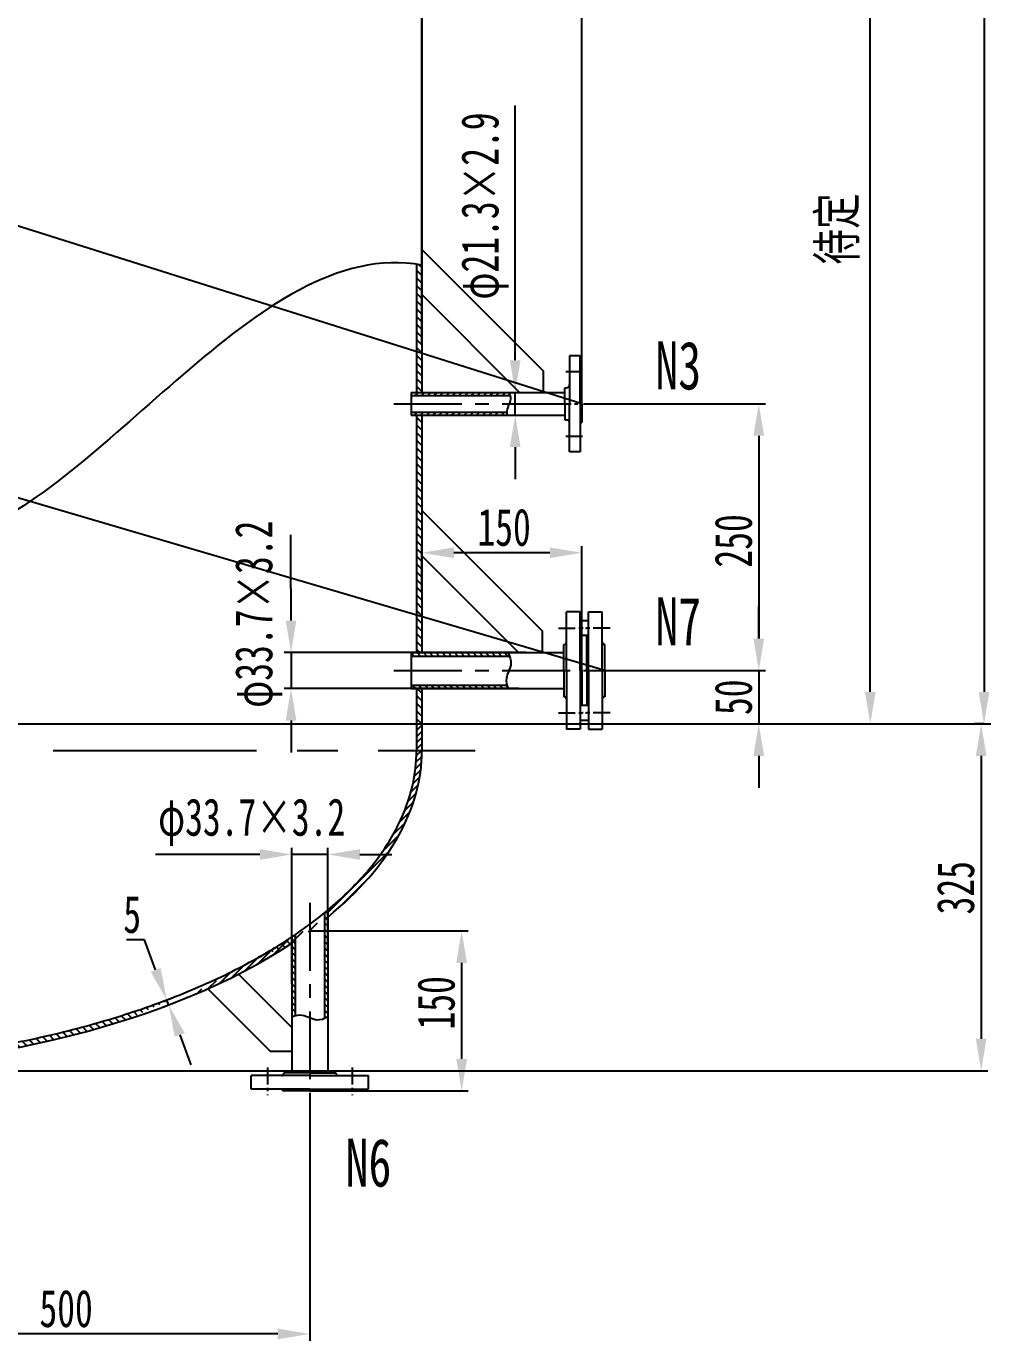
# Model space of a CAD drawing. Extents: x -71325 to -43928, y 2975 to 11014.
# Drawn here: x -49969 to -49065, y 4741 to 5973 of the extents above; entities that cross this region are included whole.
import ezdxf

# ---------------------------------------------------------------- set-up
doc = ezdxf.new("R2010")
doc.units = 0
doc.header["$MEASUREMENT"] = 0
doc.linetypes.add('CENTER', pattern=[50.8, 31.75, -6.35, 6.35, -6.35])
doc.layers.get('0').update_dxf_attribs({"linetype": 'CONTINUOUS'})
doc.layers.get('DEFPOINTS').update_dxf_attribs({"linetype": 'CONTINUOUS'})
doc.layers.add('LAYER1', color=3, linetype='CONTINUOUS')
doc.layers.add('LAYER2', color=1, linetype='CENTER')
doc.styles.get("Standard").update_dxf_attribs({"font": 'txt.shx', "width": 0.7})
doc.styles.add('STYLE1', font='SIMFANG.TTF', dxfattribs={"width": 0.7, "height": 35})
doc.dimstyles.get("Standard").update_dxf_attribs({"dimtxt": 0.18, "dimasz": 0.18, "dimexe": 0.18, "dimexo": 0.0625, "dimgap": 0.09, "dimtad": 0, "dimtih": 1, "dimtoh": 1, "dimdec": 4, "dimzin": 0, "dimdsep": 46, "dimtxsty": 'Standard', "dimcen": 0.09, "dimadec": 0, "dimazin": 0, "dimtfac": 1, "dimtdec": 4, "dimtofl": 0, "dimtmove": 0, "dimatfit": 3, "dimfxl": 0, "dimtolj": 1, "dimtzin": 0, "dimarcsym": 0})
pattern_1 = [(45, (-41674.4226, -1184.69), (-2.9168155, 2.9168155), [])]
pattern_2 = [(135, (-58732.5715, -1184.69), (2.9168155, 2.9168155), [])]

# ---------------------------------------------------------------- blocks, each defined once
blk = doc.blocks.new('*D32')
at = {"color": 0, "linetype": 'ByBlock'}
for p, q in [((-49548.5, 7321.4), (-49065.3, 7321.4)), ((-49071.6, 7291.4), (-49071.6, 5126.4)), ((-49598.5, 5096.4), (-49065.3, 5096.4))]:
    blk.add_line(p, q, dxfattribs=at)
for points in [[(-49076.6, 7291.4), (-49066.6, 7291.4), (-49071.6, 7321.4)], [(-49076.6, 5126.4), (-49066.6, 5126.4), (-49071.6, 5096.4)]]:
    blk.add_solid(points, dxfattribs=at)
at = {"layer": 'DEFPOINTS', "color": 0, "linetype": 'ByBlock'}
for p in [(-49548.5, 7321.4), (-49598.5, 5096.4), (-49071.6, 5096.4)]:
    blk.add_point(p, dxfattribs=at)
at = {"color": 0, "linetype": 'ByBlock', "insert": (-49095.3, 6260.5), "char_height": 35, "attachment_point": 5, "rotation": 90, "style": 'STYLE1'}
blk.add_mtext('\\A1;2225', dxfattribs=at)
blk = doc.blocks.new('*D33')
at = {"color": 0, "linetype": 'ByBlock'}
for p, q in [((-49282.7, 5176.4), (-49282.7, 5206.4)), ((-49434.1, 5146.4), (-49276.4, 5146.4)), ((-49282.7, 5146.4), (-49282.7, 5096.4)), ((-49434.1, 5096.4), (-49276.4, 5096.4)), ((-49282.7, 5066.4), (-49282.7, 5036.4))]:
    blk.add_line(p, q, dxfattribs=at)
for points in [[(-49287.7, 5176.4), (-49277.7, 5176.4), (-49282.7, 5146.4)], [(-49287.7, 5066.4), (-49277.7, 5066.4), (-49282.7, 5096.4)]]:
    blk.add_solid(points, dxfattribs=at)
at = {"layer": 'DEFPOINTS', "color": 0, "linetype": 'ByBlock'}
for p in [(-49434.1, 5146.4), (-49434.1, 5096.4), (-49282.7, 5096.4)]:
    blk.add_point(p, dxfattribs=at)
at = {"color": 0, "linetype": 'ByBlock', "insert": (-49306.4, 5121.4), "char_height": 35, "attachment_point": 5, "rotation": 90, "style": 'STYLE1'}
blk.add_mtext('\\A1;50', dxfattribs=at)
blk = doc.blocks.new('*D34')
at = {"color": 0, "linetype": 'ByBlock'}
for p, q in [((-49434.1, 5396.4), (-49276.4, 5396.4)), ((-49282.7, 5366.4), (-49282.7, 5176.4)), ((-49434.1, 5146.4), (-49276.4, 5146.4))]:
    blk.add_line(p, q, dxfattribs=at)
for points in [[(-49287.7, 5366.4), (-49277.7, 5366.4), (-49282.7, 5396.4)], [(-49287.7, 5176.4), (-49277.7, 5176.4), (-49282.7, 5146.4)]]:
    blk.add_solid(points, dxfattribs=at)
at = {"layer": 'DEFPOINTS', "color": 0, "linetype": 'ByBlock'}
for p in [(-49434.1, 5396.4), (-49434.1, 5146.4), (-49282.7, 5146.4)]:
    blk.add_point(p, dxfattribs=at)
at = {"color": 0, "linetype": 'ByBlock', "insert": (-49306.4, 5267.9), "char_height": 35, "attachment_point": 5, "rotation": 90, "style": 'STYLE1'}
blk.add_mtext('\\A1;250', dxfattribs=at)
blk = doc.blocks.new('*D35')
at = {"color": 0, "linetype": 'ByBlock'}
for p, q in [((-49493, 6072.6), (-49172, 6072.6)), ((-49178.2, 5126.4), (-49178.2, 6042.6)), ((-49598.5, 5096.4), (-49172, 5096.4))]:
    blk.add_line(p, q, dxfattribs=at)
for points in [[(-49183.2, 6042.6), (-49173.2, 6042.6), (-49178.2, 6072.6)], [(-49183.2, 5126.4), (-49173.2, 5126.4), (-49178.2, 5096.4)]]:
    blk.add_solid(points, dxfattribs=at)
at = {"layer": 'DEFPOINTS', "color": 0, "linetype": 'ByBlock'}
for p in [(-49493, 6072.6), (-49178.2, 6072.6), (-49598.5, 5096.4)]:
    blk.add_point(p, dxfattribs=at)
at = {"color": 0, "linetype": 'ByBlock', "insert": (-49207.6, 5560.2), "char_height": 35, "attachment_point": 5, "rotation": 90, "style": 'STYLE1'}
blk.add_mtext('\\A1;待定', dxfattribs=at)
blk = doc.blocks.new('*D36')
at = {"color": 0, "linetype": 'ByBlock'}
for p, q in [((-49511, 5659.6), (-49511, 5689.6)), ((-49555.2, 5629.6), (-49504.8, 5629.6)), ((-49511, 5608.3), (-49511, 5629.6)), ((-49511, 5608.3), (-49511, 5629.6)), ((-49558.9, 5608.3), (-49504.8, 5608.3)), ((-49511, 5578.3), (-49511, 5548.3))]:
    blk.add_line(p, q, dxfattribs=at)
for points in [[(-49516, 5659.6), (-49506, 5659.6), (-49511, 5629.6)], [(-49516, 5578.3), (-49506, 5578.3), (-49511, 5608.3)]]:
    blk.add_solid(points, dxfattribs=at)
at = {"layer": 'DEFPOINTS', "color": 0, "linetype": 'ByBlock'}
for p in [(-49555.2, 5629.6), (-49511, 5629.6), (-49558.9, 5608.3)]:
    blk.add_point(p, dxfattribs=at)
at = {"color": 0, "linetype": 'ByBlock', "insert": (-49539.4, 5804.2), "char_height": 35, "attachment_point": 5, "rotation": 90, "style": 'STYLE1'}
blk.add_mtext('\\A1;φ21.3×2.9', dxfattribs=at)
blk = doc.blocks.new('*D37')
at = {"color": 0, "linetype": 'ByBlock'}
for p, q in [((-49721.1, 5193.3), (-49721.1, 5223.3)), ((-49500.6, 5163.3), (-49727.4, 5163.3)), ((-49721.1, 5163.3), (-49721.1, 5129.6)), ((-49721.1, 5163.3), (-49721.1, 5129.6)), ((-49507.7, 5129.6), (-49727.4, 5129.6)), ((-49721.1, 5099.6), (-49721.1, 5069.6))]:
    blk.add_line(p, q, dxfattribs=at)
for points in [[(-49726.1, 5193.3), (-49716.1, 5193.3), (-49721.1, 5163.3)], [(-49726.1, 5099.6), (-49716.1, 5099.6), (-49721.1, 5129.6)]]:
    blk.add_solid(points, dxfattribs=at)
at = {"layer": 'DEFPOINTS', "color": 0, "linetype": 'ByBlock'}
for p in [(-49500.6, 5163.3), (-49721.1, 5129.6), (-49507.7, 5129.6)]:
    blk.add_point(p, dxfattribs=at)
at = {"color": 0, "linetype": 'ByBlock', "insert": (-49751.4, 5199.2), "char_height": 35, "attachment_point": 5, "rotation": 90, "style": 'STYLE1'}
blk.add_mtext('\\A1;φ33.7×3.2', dxfattribs=at)
blk = doc.blocks.new('*D42')
at = {"color": 0, "linetype": 'ByBlock'}
for p, q in [((-49703.5, 4902.5), (-49555, 4902.5)), ((-49561.2, 4872.5), (-49561.2, 4782.5)), ((-49703.5, 4752.5), (-49555, 4752.5))]:
    blk.add_line(p, q, dxfattribs=at)
for points in [[(-49566.2, 4872.5), (-49556.2, 4872.5), (-49561.2, 4902.5)], [(-49566.2, 4782.5), (-49556.2, 4782.5), (-49561.2, 4752.5)]]:
    blk.add_solid(points, dxfattribs=at)
at = {"layer": 'DEFPOINTS', "color": 0, "linetype": 'ByBlock'}
for p in [(-49703.5, 4902.5), (-49703.5, 4752.5), (-49561.2, 4752.5)]:
    blk.add_point(p, dxfattribs=at)
at = {"color": 0, "linetype": 'ByBlock', "insert": (-49585, 4835.1), "char_height": 35, "attachment_point": 5, "rotation": 90, "style": 'STYLE1'}
blk.add_mtext('\\A1;150', dxfattribs=at)
blk = doc.blocks.new('*D43')
at = {"color": 0, "linetype": 'ByBlock'}
for p, q in [((-49720.3, 4853), (-49720.3, 4980.4)), ((-49686.6, 4883.5), (-49686.6, 4980.4)), ((-49750.3, 4974.1), (-49780.3, 4974.1)), ((-49686.6, 4974.1), (-49720.3, 4974.1)), ((-49686.6, 4974.1), (-49720.3, 4974.1)), ((-49656.6, 4974.1), (-49626.6, 4974.1))]:
    blk.add_line(p, q, dxfattribs=at)
for points in [[(-49750.3, 4979.1), (-49750.3, 4969.1), (-49720.3, 4974.1)], [(-49656.6, 4979.1), (-49656.6, 4969.1), (-49686.6, 4974.1)]]:
    blk.add_solid(points, dxfattribs=at)
at = {"layer": 'DEFPOINTS', "color": 0, "linetype": 'ByBlock'}
for p in [(-49720.3, 4974.1), (-49686.6, 4883.5), (-49720.3, 4853)]:
    blk.add_point(p, dxfattribs=at)
at = {"color": 0, "linetype": 'ByBlock', "insert": (-49758, 5004.4), "char_height": 35, "attachment_point": 5, "style": 'STYLE1'}
blk.add_mtext('\\A1;φ33.7×3.2', dxfattribs=at)
blk = doc.blocks.new('*D45')
at = {"color": 0, "linetype": 'ByBlock'}
for p, q in [((-49703.5, 4738.1), (-49703.5, 4518.5)), ((-50203.5, 4549.5), (-50203.5, 4518.5)), ((-49733.5, 4524.8), (-50173.5, 4524.8))]:
    blk.add_line(p, q, dxfattribs=at)
for points in [[(-50173.5, 4529.8), (-50173.5, 4519.8), (-50203.5, 4524.8)], [(-49733.5, 4529.8), (-49733.5, 4519.8), (-49703.5, 4524.8)]]:
    blk.add_solid(points, dxfattribs=at)
at = {"layer": 'DEFPOINTS', "color": 0, "linetype": 'ByBlock'}
for p in [(-49703.5, 4738.1), (-50203.5, 4549.5), (-50203.5, 4524.8)]:
    blk.add_point(p, dxfattribs=at)
at = {"color": 0, "linetype": 'ByBlock', "insert": (-49931.9, 4548.5), "char_height": 35, "attachment_point": 5, "style": 'STYLE1'}
blk.add_mtext('\\A1;500', dxfattribs=at)
blk = doc.blocks.new('*D46')
at = {"color": 0, "linetype": 'ByBlock'}
for p, q in [((-49071.6, 5096.4), (-49080.6, 5096.4)), ((-49074.3, 5066.4), (-49074.3, 4801.4)), ((-50203.5, 4771.4), (-49068.1, 4771.4))]:
    blk.add_line(p, q, dxfattribs=at)
for points in [[(-49079.3, 5066.4), (-49069.3, 5066.4), (-49074.3, 5096.4)], [(-49079.3, 4801.4), (-49069.3, 4801.4), (-49074.3, 4771.4)]]:
    blk.add_solid(points, dxfattribs=at)
at = {"layer": 'DEFPOINTS', "color": 0, "linetype": 'ByBlock'}
for p in [(-49071.6, 5096.4), (-50203.5, 4771.4), (-49074.3, 4771.4)]:
    blk.add_point(p, dxfattribs=at)
at = {"color": 0, "linetype": 'ByBlock', "insert": (-49098.1, 4942.9), "char_height": 35, "attachment_point": 5, "rotation": 90, "style": 'STYLE1'}
blk.add_mtext('\\A1;325', dxfattribs=at)
blk = doc.blocks.new('*D49')
at = {"color": 0, "linetype": 'ByBlock'}
for p, q in [((-49598.5, 5674), (-49598.5, 5992.7)), ((-49478.5, 5986.5), (-49568.5, 5986.5)), ((-49448.5, 5618.9), (-49448.5, 5992.7))]:
    blk.add_line(p, q, dxfattribs=at)
for points in [[(-49568.5, 5991.5), (-49568.5, 5981.5), (-49598.5, 5986.5)], [(-49478.5, 5991.5), (-49478.5, 5981.5), (-49448.5, 5986.5)]]:
    blk.add_solid(points, dxfattribs=at)
at = {"layer": 'DEFPOINTS', "color": 0, "linetype": 'ByBlock'}
for p in [(-49598.5, 5986.5), (-49598.5, 5674), (-49448.5, 5618.9)]:
    blk.add_point(p, dxfattribs=at)
at = {"color": 0, "linetype": 'ByBlock', "insert": (-49522.2, 6010.2), "char_height": 35, "attachment_point": 5, "style": 'STYLE1'}
blk.add_mtext('\\A1;150', dxfattribs=at)
blk = doc.blocks.new('*D50')
at = {"color": 0, "linetype": 'ByBlock'}
for p, q in [((-49598.5, 5442), (-49598.5, 5485.5)), ((-49448.5, 5368.9), (-49448.5, 5485.5)), ((-49478.5, 5479.3), (-49568.5, 5479.3))]:
    blk.add_line(p, q, dxfattribs=at)
for points in [[(-49568.5, 5484.3), (-49568.5, 5474.3), (-49598.5, 5479.3)], [(-49478.5, 5484.3), (-49478.5, 5474.3), (-49448.5, 5479.3)]]:
    blk.add_solid(points, dxfattribs=at)
at = {"layer": 'DEFPOINTS', "color": 0, "linetype": 'ByBlock'}
for p in [(-49598.5, 5479.3), (-49598.5, 5442), (-49448.5, 5368.9)]:
    blk.add_point(p, dxfattribs=at)
at = {"color": 0, "linetype": 'ByBlock', "insert": (-49521.4, 5503), "char_height": 35, "attachment_point": 5, "style": 'STYLE1'}
blk.add_mtext('\\A1;150', dxfattribs=at)
blk = doc.blocks.new('*D58')
at = {"color": 0, "linetype": 'ByBlock'}
for p, q in [((-49858.4, 5116.6), (-49875.4, 5116.6)), ((-49848, 5088.5), (-49858.4, 5116.6)), ((-49843.3, 5058.2), (-49831.7, 5062.5)), ((-49841.6, 5053.5), (-49830, 5057.8)), ((-49835.8, 5055.6), (-49837.6, 5060.3)), ((-49825.4, 5027.5), (-49815, 4999.4))]:
    blk.add_line(p, q, dxfattribs=at)
for points in [[(-49843.3, 5090.2), (-49852.7, 5086.7), (-49837.6, 5060.3)], [(-49820.7, 5029.2), (-49830.1, 5025.8), (-49835.8, 5055.6)]]:
    blk.add_solid(points, dxfattribs=at)
at = {"layer": 'DEFPOINTS', "color": 0, "linetype": 'ByBlock'}
for p in [(-49843.3, 5058.2), (-49841.6, 5053.5), (-49837.6, 5060.3)]:
    blk.add_point(p, dxfattribs=at)
at = {"color": 0, "linetype": 'ByBlock', "insert": (-49870, 5140.3), "char_height": 35, "attachment_point": 5, "style": 'STYLE1'}
blk.add_mtext('\\A1;5', dxfattribs=at)

msp = doc.modelspace()

# ---------------------------------------------------------------- hatches: boundary and pattern name
at = {"layer": 'LAYER1'}
h = msp.add_hatch(dxfattribs=at)
h.set_pattern_fill('ANSI31', color=256, scale=41, angle=90, style=0)
h.set_pattern_definition([(135, (-41674.4226, -1184.69), (-3.6239223, -3.6239223), [])])
edge = h.paths.add_edge_path()
edge.add_spline(control_points=[(-49598.49709, 5748.67377), (-49600.16425, 5748.99314), (-49601.83094, 5749.27913), (-49603.49709, 5749.53243)], knot_values=[42.1439544089, 42.1439544089, 42.1439544089, 42.1439544089, 47.5340410853, 47.5340410853, 47.5340410853, 47.5340410853], degree=3, periodic=0)
edge.add_line((-49603.49709, 5749.53243), (-49603.49709, 5629.55279))
edge.add_line((-49603.49709, 5629.55279), (-49598.49709, 5629.55279))
edge.add_line((-49598.49709, 5629.55279), (-49598.49709, 5748.67377))
h.paths.add_polyline_path([(-49598.49709, 5608.25279), (-49603.49709, 5608.25279), (-49603.49709, 5385.75279), (-49598.49709, 5385.75279)])
h.paths.add_polyline_path([(-49598.49709, 5352.05279), (-49603.49709, 5352.05279), (-49603.49709, 5318.90279), (-49598.49709, 5318.90279)])
h = msp.add_hatch(dxfattribs=at)
h.set_pattern_fill('ANSI31', color=256, scale=33, style=0)
h.set_pattern_definition(pattern_1)
edge = h.paths.add_edge_path()
edge.add_spline(control_points=[(-49515.87322, 5626.65279), (-49516.25697, 5627.62612), (-49516.80367, 5628.59162), (-49517.44054, 5629.55279)], knot_values=[4.0256685529, 4.0256685529, 4.0256685529, 4.0256685529, 7.2748180974, 7.2748180974, 7.2748180974, 7.2748180974], degree=3, periodic=0)
edge.add_line((-49517.44054, 5629.55279), (-49608.49709, 5629.55279))
edge.add_line((-49608.49709, 5629.55279), (-49608.49709, 5626.65279))
edge.add_line((-49608.49709, 5626.65279), (-49515.87322, 5626.65279))
edge = h.paths.add_edge_path()
edge.add_spline(control_points=[(-49518.94507, 5608.25279), (-49518.95261, 5609.22283), (-49518.93461, 5610.19042), (-49518.86201, 5611.15279)], knot_values=[23.611574594, 23.611574594, 23.611574594, 23.611574594, 26.5064491263, 26.5064491263, 26.5064491263, 26.5064491263], degree=3, periodic=0)
edge.add_line((-49518.86201, 5611.15279), (-49608.49709, 5611.15279))
edge.add_line((-49608.49709, 5611.15279), (-49608.49709, 5608.25279))
edge.add_line((-49608.49709, 5608.25279), (-49518.94507, 5608.25279))
h = msp.add_hatch(dxfattribs=at)
h.set_pattern_fill('ANSI31', color=256, scale=33, style=0)
h.set_pattern_definition([(135, (-58732.5715, -3259.69), (2.9168155, 2.9168155), [])])
edge = h.paths.add_edge_path()
edge.add_line((-49608.49709, 5385.75279), (-49608.49709, 5382.55279))
edge.add_line((-49608.49709, 5382.55279), (-49516.28594, 5382.55279))
edge.add_spline(control_points=[(-49516.28594, 5382.55279), (-49516.73101, 5383.62143), (-49517.26352, 5384.6878), (-49517.84909, 5385.75279)], knot_values=[5.3089391668, 5.3089391668, 5.3089391668, 5.3089391668, 8.7482698367, 8.7482698367, 8.7482698367, 8.7482698367], degree=3, periodic=0)
edge.add_line((-49517.84909, 5385.75279), (-49608.49709, 5385.75279))
edge = h.paths.add_edge_path()
edge.add_spline(control_points=[(-49517.58071, 5352.05279), (-49518.02254, 5353.11937), (-49518.40918, 5354.18602), (-49518.71263, 5355.25279)], knot_values=[37.453484022, 37.453484022, 37.453484022, 37.453484022, 40.7924948157, 40.7924948157, 40.7924948157, 40.7924948157], degree=3, periodic=0)
edge.add_line((-49518.71263, 5355.25279), (-49608.49709, 5355.25279))
edge.add_line((-49608.49709, 5355.25279), (-49608.49709, 5352.05279))
edge.add_line((-49608.49709, 5352.05279), (-49517.58071, 5352.05279))
h = msp.add_hatch(dxfattribs=at)
h.set_pattern_fill('ANSI31', color=256, scale=33, style=0)
h.set_pattern_definition(pattern_1)
h.paths.add_polyline_path([(-49603.49709, 5293.90279), (-49598.49709, 5293.90279), (-49598.49709, 5318.90279), (-49603.49709, 5318.90279)])
edge = h.paths.add_edge_path()
edge.add_ellipse((-50203.49709, 5293.90279), major_axis=(-605, 0), ratio=0.4958677686, start_angle=148.68221433, end_angle=180)
edge.add_line((-49598.49709, 5293.90279), (-49603.49709, 5293.90279))
edge.add_spline(control_points=[(-49603.49709, 5293.90279), (-49603.49713, 5282.82889), (-49604.7768, 5271.75469), (-49610.1732, 5248.50495), (-49614.58571, 5236.34056), (-49626.53197, 5212.30994), (-49634.06648, 5200.44448), (-49652.17105, 5177.21529), (-49662.74098, 5165.85232), (-49678.57197, 5151.34151), (-49682.53838, 5147.87531), (-49686.64709, 5144.4481)], knot_values=[2.605266901, 2.605266901, 2.605266901, 2.605266901, 2.7198564625, 2.7198564625, 2.8469575088, 2.8469575088, 2.9740585552, 2.9740585552, 3.1011596015, 3.1011596015, 3.1415927086, 3.1415927086, 3.1415927086, 3.1415927086], degree=3, periodic=0)
edge.add_line((-49686.64709, 5144.4481), (-49686.64709, 5137.96749))
h = msp.add_hatch(dxfattribs=at)
h.set_pattern_fill('ANSI31', color=256, scale=33, style=0)
h.set_pattern_definition(pattern_2)
edge = h.paths.add_edge_path()
edge.add_line((-49689.84709, 5124.99812), (-49686.64709, 5124.99812))
edge.add_line((-49686.64709, 5124.99812), (-49686.64709, 5044.35012))
edge.add_spline(control_points=[(-49686.64709, 5044.35012), (-49687.71208, 5043.76454), (-49688.77845, 5043.23203), (-49689.84709, 5042.78697)], knot_values=[5.3089391668, 5.3089391668, 5.3089391668, 5.3089391668, 8.7482698367, 8.7482698367, 8.7482698367, 8.7482698367], degree=3, periodic=0)
edge.add_line((-49689.84709, 5042.78697), (-49689.84709, 5124.99812))
edge = h.paths.add_edge_path()
edge.add_spline(control_points=[(-49689.84709, 5141.81022), (-49688.77104, 5142.68693), (-49687.70435, 5143.56627), (-49686.64709, 5144.44818)], knot_values=[0.5363254935, 0.5363254935, 0.5363254935, 0.5363254935, 0.5467300013, 0.5467300013, 0.5467300013, 0.5467300013], degree=3, periodic=0)
edge.add_line((-49686.64709, 5144.44818), (-49686.64709, 5124.99812))
edge.add_line((-49686.64709, 5124.99812), (-49689.84709, 5124.99812))
edge.add_line((-49689.84709, 5124.99812), (-49689.84709, 5141.81022))
h = msp.add_hatch(dxfattribs=at)
h.set_pattern_fill('ANSI31', color=256, scale=44, angle=90, style=0)
h.set_pattern_definition([(135, (-41674.4226, -1184.69), (-3.8890873, -3.8890873), [])])
edge = h.paths.add_edge_path()
edge.add_spline(control_points=[(-49720.34709, 5119.34192), (-49733.64423, 5110.45235), (-49747.96286, 5101.92021), (-49780.53143, 5084.58798), (-49799.05095, 5075.90844), (-49838.18966, 5059.7728), (-49858.80866, 5052.31673), (-49901.80857, 5038.75489), (-49924.18928, 5032.64916), (-49970.34674, 5021.89075), (-49994.12329, 5017.2381), (-50042.6844, 5009.46361), (-50067.46876, 5006.34178), (-50117.64157, 5001.68086), (-50143.0298, 5000.14178), (-50175.68526, 4999.19999), (-50182.86473, 4999.05684), (-50190.04709, 4998.97738)], knot_values=[1.5931210844, 1.5931210844, 1.5931210844, 1.5931210844, 1.705047739, 1.705047739, 1.8321487853, 1.8321487853, 1.9592498317, 1.9592498317, 2.086350878, 2.086350878, 2.2134519244, 2.2134519244, 2.3405529707, 2.3405529707, 2.4676540171, 2.4676540171, 2.5034245699, 2.5034245699, 2.5034245699, 2.5034245699], degree=3, periodic=0)
edge.add_line((-50190.04709, 4998.97738), (-50190.04709, 4993.97694))
edge.add_ellipse((-50203.49709, 5293.90279), major_axis=(-605, 0), ratio=0.4958677686, start_angle=91.27387062, end_angle=142.99614735)
edge.add_line((-49720.34709, 5113.34217), (-49720.34709, 5119.34192))
h = msp.add_hatch(dxfattribs=at)
h.set_pattern_fill('ANSI31', color=256, scale=33, style=0)
h.set_pattern_definition(pattern_2)
edge = h.paths.add_edge_path()
edge.add_spline(control_points=[(-49717.14709, 5045.21366), (-49718.21386, 5044.91021), (-49719.28051, 5044.52357), (-49720.34709, 5044.08174)], knot_values=[37.453484022, 37.453484022, 37.453484022, 37.453484022, 40.7924948157, 40.7924948157, 40.7924948157, 40.7924948157], degree=3, periodic=0)
edge.add_line((-49720.34709, 5044.08174), (-49720.34709, 5119.34202))
edge.add_spline(control_points=[(-49720.34709, 5119.34202), (-49719.27375, 5120.05958), (-49718.20707, 5120.77946), (-49717.14709, 5121.50164)], knot_values=[0.6291332429, 0.6291332429, 0.6291332429, 0.6291332429, 0.6381678327, 0.6381678327, 0.6381678327, 0.6381678327], degree=3, periodic=0)
edge.add_line((-49717.14709, 5121.50164), (-49717.14709, 5045.21366))

# ---------------------------------------------------------------- linework, layer by layer
for p, q in [((-49598.49709, 7493.90279), (-49598.49709, 5629.55279)), ((-49603.49709, 5749.53243), (-49603.49709, 5629.55279)), ((-49450.09709, 5663.90279), (-49459.99709, 5663.90279)), ((-49459.99709, 5663.90279), (-49459.99709, 5618.90279)), ((-49450.09709, 5618.90279), (-49450.09709, 5663.90279)), ((-49484.49709, 5629.55279), (-49484.49709, 5649.55279)), ((-49608.49709, 5629.55279), (-49464.49709, 5629.55279)), ((-49608.49709, 5629.55279), (-49608.49709, 5608.25279)), ((-49464.49709, 5618.90279), (-49464.49709, 5633.90279)), ((-49448.49709, 5618.90279), (-49448.49709, 5636.40279)), ((-49608.49709, 5626.65279), (-49515.87322, 5626.65279)), ((-49464.49709, 5618.90279), (-49464.49709, 5603.90279)), ((-49459.99709, 5573.90279), (-49459.99709, 5618.90279)), ((-49450.09709, 5618.90279), (-49450.09709, 5573.90279)), ((-49448.49709, 5618.90279), (-49448.49709, 5601.40279)), ((-49608.49709, 5611.15279), (-49518.86201, 5611.15279)), ((-49608.49709, 5608.25279), (-49464.49709, 5608.25279)), ((-49603.49709, 5608.25279), (-49603.49709, 5385.75279)), ((-49598.49709, 5608.25279), (-49598.49709, 5385.75279)), ((-49450.09709, 5573.90279), (-49459.99709, 5573.90279)), ((-49450.09709, 5423.90279), (-49462.99709, 5423.90279)), ((-49462.99709, 5368.90279), (-49462.99709, 5423.90279)), ((-49450.09709, 5368.90279), (-49450.09709, 5423.90279)), ((-49442.39709, 5368.90279), (-49442.39709, 5423.90279)), ((-49442.39709, 5423.90279), (-49429.49709, 5423.90279)), ((-49429.49709, 5368.90279), (-49429.49709, 5423.90279)), ((-49442.39709, 5415.65279), (-49450.09709, 5415.65279)), ((-49485.49709, 5385.75279), (-49485.49709, 5405.75279)), ((-49442.39709, 5401.65279), (-49450.09709, 5401.65279)), ((-49450.09709, 5394.40279), (-49448.49709, 5394.40279)), ((-49448.49709, 5368.90279), (-49448.49709, 5401.65279)), ((-49443.99709, 5368.90279), (-49443.99709, 5401.65279)), ((-49442.39709, 5394.40279), (-49443.99709, 5394.40279)), ((-49443.99709, 5368.90279), (-49443.99709, 5394.40279)), ((-49608.49709, 5385.75279), (-49608.49709, 5352.05279)), ((-49465.49709, 5393.40279), (-49464.99709, 5393.40279)), ((-49465.49709, 5368.90279), (-49465.49709, 5393.40279)), ((-49426.99709, 5393.40279), (-49427.49709, 5393.40279)), ((-49426.99709, 5368.90279), (-49426.99709, 5393.40279)), ((-49465.49709, 5368.90279), (-49465.49709, 5344.40279)), ((-49462.99709, 5368.90279), (-49462.99709, 5313.90279)), ((-49450.09709, 5368.90279), (-49450.09709, 5313.90279)), ((-49448.49709, 5368.90279), (-49448.49709, 5336.15279)), ((-49443.99709, 5368.90279), (-49443.99709, 5336.15279)), ((-49442.39709, 5368.90279), (-49442.39709, 5313.90279)), ((-49429.49709, 5368.90279), (-49429.49709, 5313.90279)), ((-49426.99709, 5368.90279), (-49426.99709, 5344.40279)), ((-49603.49709, 5352.05279), (-49603.49709, 5293.90279)), ((-49598.49709, 5352.05279), (-49598.49709, 5293.90279)), ((-49465.49709, 5344.40279), (-49464.99709, 5344.40279)), ((-49450.09709, 5343.40279), (-49448.49709, 5343.40279)), ((-49442.39709, 5336.15279), (-49450.09709, 5336.15279)), ((-49442.39709, 5343.40279), (-49443.99709, 5343.40279)), ((-49426.99709, 5344.40279), (-49427.49709, 5344.40279)), ((-49442.39709, 5322.15279), (-49450.09709, 5322.15279)), ((-50808.49709, 5318.90279), (-49598.49709, 5318.90279)), ((-49450.09709, 5313.90279), (-49462.99709, 5313.90279)), ((-49442.39709, 5313.90279), (-49429.49709, 5313.90279)), ((-49720.34709, 5011.99812), (-49740.34709, 5011.99812)), ((-49703.49709, 4989.49812), (-49758.49709, 4989.49812)), ((-49758.49709, 4976.59812), (-49758.49709, 4989.49812)), ((-49703.49709, 4991.99812), (-49727.99709, 4991.99812)), ((-49727.99709, 4991.99812), (-49727.99709, 4991.49812)), ((-49703.49709, 4991.99812), (-49678.99709, 4991.99812)), ((-49703.49709, 4989.49812), (-49648.49709, 4989.49812)), ((-49678.99709, 4991.99812), (-49678.99709, 4991.49812)), ((-49648.49709, 4976.59812), (-49648.49709, 4989.49812)), ((-49703.49709, 4976.59812), (-49758.49709, 4976.59812)), ((-49728.99709, 4976.59812), (-49728.99709, 4974.99812)), ((-49703.49709, 4976.59812), (-49648.49709, 4976.59812)), ((-49677.99709, 4976.59812), (-49677.99709, 4974.99812)), ((-49703.49709, 4974.99812), (-49728.99709, 4974.99812)), ((-49703.49709, 4974.99812), (-49677.99709, 4974.99812))]:
    msp.add_line(p, q)
at = {"ltscale": 2}
for p, q in [((-49598.49709, 5763.55279), (-49484.49709, 5649.55279)), ((-49598.49709, 5721.12638), (-49506.92349, 5629.55279)), ((-49598.49709, 5518.75279), (-49485.49709, 5405.75279)), ((-49598.49709, 5476.32638), (-49507.92349, 5385.75279)), ((-49608.49709, 5385.75279), (-49465.49709, 5385.75279)), ((-49608.49709, 5382.55279), (-49516.28594, 5382.55279)), ((-49608.49709, 5355.25279), (-49518.71263, 5355.25279)), ((-49608.49709, 5352.05279), (-49465.49709, 5352.05279)), ((-49689.84709, 5141.81022), (-49689.84709, 5042.78697)), ((-49686.64709, 5144.44818), (-49686.64709, 4991.99812)), ((-49720.34709, 5119.34202), (-49720.34709, 4991.99812)), ((-49717.14709, 5121.50164), (-49717.14709, 5045.21366)), ((-49770.36892, 5084.44635), (-49720.34709, 5034.42452)), ((-49799.11237, 5070.7634), (-49740.34709, 5011.99812))]:
    msp.add_line(p, q, dxfattribs=at)
at = {"ltscale": 0.5}
for p, q in [((-49464.49709, 5633.90279), (-49462.99709, 5633.90279)), ((-49450.09709, 5636.40279), (-49448.49709, 5636.40279)), ((-49464.49709, 5603.90279), (-49462.99709, 5603.90279)), ((-49450.09709, 5601.40279), (-49448.49709, 5601.40279))]:
    msp.add_line(p, q, dxfattribs=at)
for centre, radius, start, end in [((-49462.99709, 5636.90279), 3, 270, 0), ((-49462.99709, 5600.90279), 3, 0, 90), ((-49464.99709, 5395.40279), 2, 270, 0), ((-49427.49709, 5395.40279), 2, 180, 270), ((-49464.99709, 5342.40279), 2, 0, 90), ((-49427.49709, 5342.40279), 2, 90, 180), ((-49729.99709, 4991.49812), 2, 270, 0), ((-49676.99709, 4991.49812), 2, 180, 270)]:
    msp.add_arc(centre, radius, start, end)
for start_param, end_param in [(2.5949941793, 3.1415926536), (1.5930295634, 2.4957535889)]:
    msp.add_ellipse((-50203.49709, 5293.90279), major_axis=(-605, 0), ratio=0.4958677686, start_param=start_param, end_param=end_param)
msp.add_open_spline([(-50192.94709, 4998.94875), (-50184.79732, 4999.01947), (-50176.65048, 4999.17215), (-50143.0298, 5000.14178), (-50117.64157, 5001.68086), (-50067.46876, 5006.34178), (-50042.6844, 5009.46361), (-49994.12329, 5017.2381), (-49970.34674, 5021.89075), (-49924.18928, 5032.64916), (-49901.80857, 5038.75489), (-49858.80866, 5052.31673), (-49838.18966, 5059.7728), (-49799.05095, 5075.90844), (-49780.53143, 5084.58798), (-49745.89528, 5103.02052), (-49729.77888, 5112.77348), (-49700.21187, 5133.1807), (-49686.76157, 5143.83485), (-49662.74098, 5165.85232), (-49652.17105, 5177.21529), (-49634.06648, 5200.44448), (-49626.53197, 5212.30994), (-49614.58571, 5236.34056), (-49610.1732, 5248.50495), (-49604.7768, 5271.75469), (-49603.49713, 5282.82889), (-49603.49709, 5293.90279)], degree=3, knots=[1.5883070025, 1.5883070025, 1.5883070025, 1.5883070025, 1.6288916372, 1.6288916372, 1.7559926836, 1.7559926836, 1.8830937299, 1.8830937299, 2.0101947763, 2.0101947763, 2.1372958226, 2.1372958226, 2.264396869, 2.264396869, 2.3914979154, 2.3914979154, 2.5185989617, 2.5185989617, 2.6457000081, 2.6457000081, 2.7728010544, 2.7728010544, 2.8999021008, 2.8999021008, 3.0270031471, 3.0270031471, 3.1415927086, 3.1415927086, 3.1415927086, 3.1415927086])
at = {"layer": 'LAYER1'}
for p, q in [((-49448.49709, 5618.90279), (-51464.75117, 6254.18337)), ((-49426.99709, 5368.90279), (-51464.75117, 5967.86578)), ((-49511.00467, 5689.55279), (-49511.00467, 5898.2675)), ((-49721.14557, 5445.75279), (-49721.14557, 5496.1848)), ((-49780.34709, 5196.63569), (-49848.03161, 5196.63569))]:
    msp.add_line(p, q, dxfattribs=at)
for points, knots in [([(-49598.49709, 5748.67377), (-49676.23653, 5763.56618), (-49828.18199, 5649.26363), (-50019.34172, 5460.44905), (-50292.1675, 5448.33371), (-50541.25028, 5380.77566), (-50686.07766, 5279.21797), (-50794.049, 5228.73165)], [42.1439544089, 42.1439544089, 42.1439544089, 42.1439544089, 293.4825961041, 540.0196388269, 811.5974950914, 1080.7872733947, 1298.6776827457, 1298.6776827457, 1298.6776827457, 1298.6776827457]), ([(-49517.44054, 5629.55279), (-49516.12961, 5627.57432), (-49514.02239, 5623.04442), (-49518.65338, 5615.9601), (-49518.96412, 5610.70181), (-49518.94507, 5608.25279)], [4.0256685529, 4.0256685529, 4.0256685529, 4.0256685529, 10.7136923093, 19.1978745205, 26.5064491263, 26.5064491263, 26.5064491263, 26.5064491263]), ([(-49517.84909, 5385.75279), (-49515.99349, 5382.37798), (-49512.91283, 5374.48594), (-49520.94133, 5363.13401), (-49518.91725, 5355.27921), (-49517.58071, 5352.05279)], [5.3089391668, 5.3089391668, 5.3089391668, 5.3089391668, 16.2076751728, 30.6919359606, 40.7924948157, 40.7924948157, 40.7924948157, 40.7924948157]), ([(-49686.64709, 5044.35012), (-49690.0219, 5042.49452), (-49697.91394, 5039.41386), (-49709.26587, 5047.44236), (-49717.12067, 5045.41828), (-49720.34709, 5044.08174)], [5.3089391668, 5.3089391668, 5.3089391668, 5.3089391668, 16.2076751728, 30.6919359606, 40.7924948157, 40.7924948157, 40.7924948157, 40.7924948157])]:
    msp.add_open_spline(points, degree=3, knots=knots, dxfattribs=at)
at = {"layer": 'LAYER2', "ltscale": 0.5}
for p, q in [((-49463.67115, 5649.15279), (-49445.70988, 5649.15279)), ((-49474.49709, 5618.90279), (-49448.49709, 5618.90279)), ((-49463.67115, 5588.65279), (-49445.70988, 5588.65279)), ((-49470.5551, 5408.65279), (-49444.5551, 5408.65279)), ((-49421.93908, 5408.65279), (-49447.93908, 5408.65279)), ((-49470.5551, 5329.15279), (-49444.5551, 5329.15279)), ((-49421.93908, 5329.15279), (-49447.93908, 5329.15279)), ((-49743.24709, 4997.05613), (-49743.24709, 4971.05613)), ((-49663.74709, 4997.05613), (-49663.74709, 4971.05613))]:
    msp.add_line(p, q, dxfattribs=at)
at = {"layer": 'LAYER2', "ltscale": 2}
for p, q in [((-49624.68079, 5618.90279), (-49434.14328, 5618.90279)), ((-49624.68079, 5368.90279), (-49434.14328, 5368.90279)), ((-49703.49709, 5151.18182), (-49703.49709, 4960.64431))]:
    msp.add_line(p, q, dxfattribs=at)
at = {"layer": 'LAYER2', "ltscale": 6}
msp.add_line((-50858.49709, 5293.90279), (-49548.49709, 5293.90279), dxfattribs=at)

# ---------------------------------------------------------------- texts
at = {"layer": 'LAYER1', "char_height": 45, "width": 288.9064185, "attachment_point": 1, "style": 'STYLE1'}
for s, insert in [('N3', (-49379.60315, 5677.31836)), ('N7', (-49379.60315, 5437.46612)), ('N6', (-49669.95744, 4930.41872))]:
    msp.add_mtext(s, dxfattribs=dict(at, insert=insert))

# ---------------------------------------------------------------- dimensions: what is measured, and where the dimension line sits
at = {"layer": 'LAYER1'}
for base, p1, p2, picture, middle in [((-49071.59433, 5318.90279), (-49548.49709, 7543.90279), (-49598.49709, 5318.90279), '*D32', (-49071.59433, 6482.95568)), ((-49282.66139, 5368.90279), (-49434.14328, 5618.90279), (-49434.14328, 5368.90279), '*D34', (-49282.66139, 5490.44428)), ((-49282.66139, 5318.90279), (-49434.14328, 5368.90279), (-49434.14328, 5318.90279), '*D33', (-49282.66139, 5343.90279)), ((-49074.30391, 4993.90279), (-49071.59433, 5318.90279), (-50203.49709, 4993.90279), '*D46', (-49074.30391, 5165.36699)), ((-49561.24289, 4974.99812), (-49703.49709, 5124.99812), (-49703.49709, 4974.99812), '*D42', (-49561.24289, 5057.55173))]:
    dim = msp.add_linear_dim(base=base, p1=p1, p2=p2, angle=90, dimstyle='Standard', override={"dimscale": 10, "dimtxt": 3.5, "dimasz": 3, "dimexe": 0.625, "dimexo": 0, "dimgap": 0.625, "dimtad": 1, "dimtih": 0, "dimzin": 8, "dimtxsty": 'STYLE1', "dimcen": 2.5, "dimtofl": 1, "dimatfit": 2}, dxfattribs=at)
    dim.commit()
    dim.dimension.update_dxf_attribs({"geometry": picture, "text_midpoint": middle, "dimtype": 160, "insert": (0, 222.49956)})
for base, p1, p2, angle, text, override, picture, middle in [((-49178.21949, 6295.10866), (-49598.49709, 5318.90279), (-49492.99709, 6295.10866), 270, '待定', {"dimscale": 10, "dimtxt": 3.5, "dimasz": 3, "dimexe": 0.625, "dimexo": 0, "dimgap": 0.625, "dimtad": 1, "dimtih": 0, "dimzin": 8, "dimtxsty": 'STYLE1', "dimcen": 2.5, "dimtofl": 1, "dimatfit": 2}, '*D35', (-49178.21949, 5782.64986)), ((-49721.14557, 5352.05279), (-49500.5777, 5385.75279), (-49507.71311, 5352.05279), 90, 'φ<>×3.2', {"dimscale": 10, "dimtxt": 3.5, "dimasz": 3, "dimexe": 0.625, "dimexo": 0, "dimgap": 0.625, "dimtad": 1, "dimtoh": 0, "dimzin": 8, "dimtxsty": 'STYLE1', "dimcen": 2.5, "dimtofl": 1, "dimtmove": 2}, '*D37', (-49751.37377, 5421.66296))]:
    dim = msp.add_linear_dim(base=base, p1=p1, p2=p2, angle=angle, text=text, dimstyle='Standard', override=override, dxfattribs=at)
    dim.commit()
    dim.dimension.update_dxf_attribs({"geometry": picture, "text_midpoint": middle, "dimtype": 160, "insert": (0, 222.49956)})
for base, p1, p2, picture, middle in [((-49598.49709, 5986.46224), (-49448.49709, 5618.90279), (-49598.49709, 5673.95124), '*D49', (-49522.24243, 5986.46224)), ((-49598.49709, 5479.2959), (-49448.49709, 5368.90279), (-49598.49709, 5442.02022), '*D50', (-49521.39797, 5479.2959))]:
    dim = msp.add_linear_dim(base=base, p1=p1, p2=p2, dimstyle='Standard', override={"dimscale": 10, "dimtxt": 3.5, "dimasz": 3, "dimexe": 0.625, "dimexo": 0, "dimgap": 0.625, "dimtad": 1, "dimtih": 0, "dimzin": 8, "dimtxsty": 'STYLE1', "dimcen": 2.5, "dimtofl": 1, "dimatfit": 2}, dxfattribs=at)
    dim.commit()
    dim.dimension.update_dxf_attribs({"geometry": picture, "text_midpoint": middle, "dimtype": 160})
for base, p1, p2, angle, text, override, picture, middle, dimtype in [((-49511.00467, 5629.55279), (-49558.89526, 5608.25279), (-49555.1771, 5629.55279), 270, 'φ<>×2.9', {"dimscale": 10, "dimtxt": 3.5, "dimasz": 3, "dimexe": 0.625, "dimexo": 0, "dimgap": 0.625, "dimtad": 1, "dimtoh": 0, "dimzin": 8, "dimtxsty": 'STYLE1', "dimcen": 2.5, "dimtofl": 1, "dimtmove": 2}, '*D36', (-49539.42609, 5804.21892), 160), ((-49837.57129, 5060.31656), (-49841.59532, 5053.49532), (-49843.33103, 5058.18464), 110.31159959, '5', {"dimscale": 10, "dimtxt": 3.5, "dimasz": 3, "dimexe": 0.625, "dimexo": 0, "dimgap": 0.625, "dimtad": 1, "dimtih": 0, "dimzin": 8, "dimtxsty": 'STYLE1', "dimcen": 2.5, "dimtofl": 1, "dimatfit": 2}, '*D58', (-49870.01234, 5116.58568), 161)]:
    dim = msp.add_linear_dim(base=base, p1=p1, p2=p2, angle=angle, text=text, dimstyle='Standard', override=override, dxfattribs=at)
    dim.commit()
    dim.dimension.update_dxf_attribs({"geometry": picture, "text_midpoint": middle, "dimtype": dimtype})
dim = msp.add_linear_dim(base=(-49720.34709, 5196.63569), p1=(-49686.64709, 5106.00126), p2=(-49720.34709, 5075.53132), text='φ<>×3.2', dimstyle='Standard', override={"dimscale": 10, "dimtxt": 3.5, "dimasz": 3, "dimexe": 0.625, "dimexo": 0, "dimgap": 0.625, "dimtad": 1, "dimtoh": 0, "dimzin": 8, "dimtxsty": 'STYLE1', "dimcen": 2.5, "dimtofl": 1, "dimtmove": 2}, dxfattribs=at)
dim.commit()
dim.dimension.update_dxf_attribs({"geometry": '*D43', "text_midpoint": (-49758.04085, 5226.86388), "dimtype": 160, "insert": (0, 222.49956)})
dim = msp.add_linear_dim(base=(-50203.49709, 4747.25816), p1=(-49703.49709, 4960.64431), p2=(-50203.49709, 4771.97107), dimstyle='Standard', override={"dimscale": 10, "dimtxt": 3.5, "dimasz": 3, "dimexe": 0.625, "dimexo": 0, "dimgap": 0.625, "dimtad": 1, "dimtih": 0, "dimzin": 8, "dimtxsty": 'STYLE1', "dimcen": 2.5, "dimtofl": 1, "dimatfit": 2}, dxfattribs=at)
dim.commit()
dim.dimension.update_dxf_attribs({"geometry": '*D45', "text_midpoint": (-49931.94169, 4747.25816), "dimtype": 160, "insert": (0, 222.49956)})

doc.saveas('drawing.dxf')
